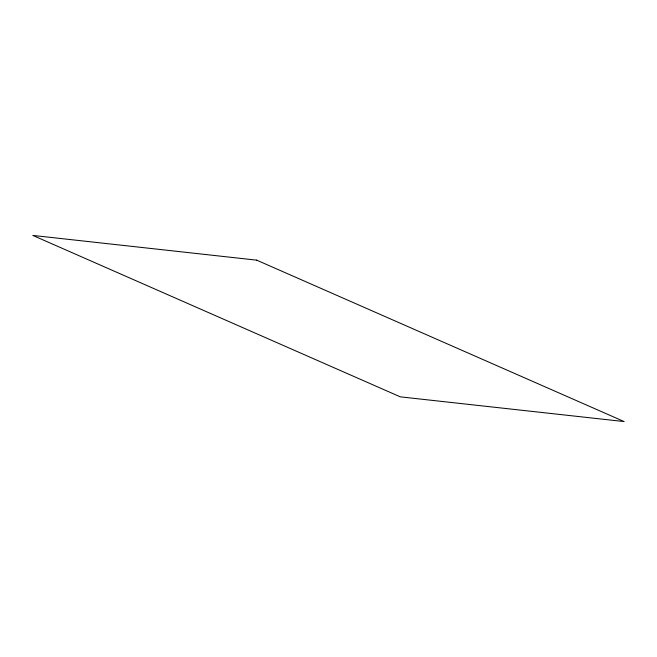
<?xml version="1.0" encoding="UTF-8"?>
<svg xmlns="http://www.w3.org/2000/svg" width="657" height="657" viewBox="0 0 657 657"><rect width="100%" height="100%" fill="white"/><g stroke="black" fill="none" stroke-linecap="round" stroke-linejoin="round"><path stroke-width="0.99" d="M256.706 260.156L32.85 235.428L400.294 396.844L624.15 421.572L256.706 260.156"/></g></svg>
